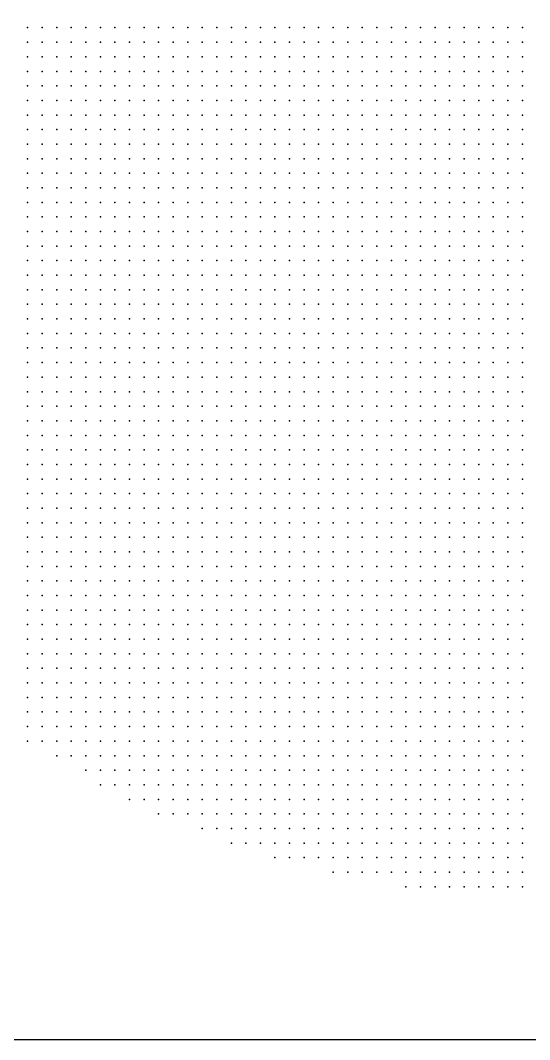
# Model space of a CAD drawing. Header units: millimetres. Extents: x 2848 to 6961, y 1568 to 7914.
# Drawn here: x 4383.3 to 4418.3, y 1580.3 to 1650.3 of the extents above; entities that cross this region are included whole.
import ezdxf

# ---------------------------------------------------------------- set-up
doc = ezdxf.new("R2010")
doc.units = ezdxf.units.MM
doc.header["$PDSIZE"] = -2

msp = doc.modelspace()

# ---------------------------------------------------------------- linework, layer by layer
msp.add_lwpolyline([(4348.282, 1580.289), (4488.282, 1580.289), (4488.282, 1720.289), (4348.282, 1720.289)], close=True)
at = {"color": 142, "true_color": 0x1a84d0}
for p in [(4383.782, 1649.789), (4384.782, 1649.789), (4385.782, 1649.789), (4386.782, 1649.789), (4387.782, 1649.789), (4388.782, 1649.789), (4404.782, 1649.789), (4405.782, 1649.789), (4406.782, 1649.789), (4407.782, 1649.789), (4408.782, 1649.789), (4409.782, 1649.789), (4410.782, 1649.789), (4383.782, 1648.789), (4384.782, 1648.789), (4385.782, 1648.789), (4386.782, 1648.789), (4387.782, 1648.789), (4388.782, 1648.789), (4404.782, 1648.789), (4405.782, 1648.789), (4406.782, 1648.789), (4407.782, 1648.789), (4408.782, 1648.789), (4409.782, 1648.789), (4410.782, 1648.789), (4383.782, 1647.789), (4384.782, 1647.789), (4385.782, 1647.789), (4386.782, 1647.789), (4387.782, 1647.789), (4388.782, 1647.789), (4404.782, 1647.789), (4405.782, 1647.789), (4406.782, 1647.789), (4407.782, 1647.789), (4408.782, 1647.789), (4409.782, 1647.789), (4410.782, 1647.789), (4383.782, 1646.789), (4384.782, 1646.789), (4385.782, 1646.789), (4386.782, 1646.789), (4387.782, 1646.789), (4388.782, 1646.789), (4404.782, 1646.789), (4405.782, 1646.789), (4406.782, 1646.789), (4407.782, 1646.789), (4408.782, 1646.789), (4409.782, 1646.789), (4410.782, 1646.789), (4383.782, 1645.789), (4384.782, 1645.789), (4385.782, 1645.789), (4386.782, 1645.789), (4387.782, 1645.789), (4388.782, 1645.789), (4404.782, 1645.789), (4405.782, 1645.789), (4406.782, 1645.789), (4407.782, 1645.789), (4408.782, 1645.789), (4409.782, 1645.789), (4410.782, 1645.789), (4383.782, 1644.789), (4384.782, 1644.789), (4385.782, 1644.789), (4386.782, 1644.789), (4387.782, 1644.789), (4388.782, 1644.789), (4404.782, 1644.789), (4405.782, 1644.789), (4406.782, 1644.789), (4407.782, 1644.789), (4408.782, 1644.789), (4409.782, 1644.789), (4410.782, 1644.789), (4383.782, 1643.789), (4384.782, 1643.789), (4385.782, 1643.789), (4386.782, 1643.789), (4387.782, 1643.789), (4388.782, 1643.789), (4404.782, 1643.789), (4405.782, 1643.789), (4406.782, 1643.789), (4407.782, 1643.789), (4408.782, 1643.789), (4409.782, 1643.789), (4410.782, 1643.789), (4383.782, 1642.789), (4384.782, 1642.789), (4385.782, 1642.789), (4386.782, 1642.789), (4387.782, 1642.789), (4388.782, 1642.789), (4404.782, 1642.789), (4405.782, 1642.789), (4406.782, 1642.789), (4407.782, 1642.789), (4408.782, 1642.789), (4409.782, 1642.789), (4410.782, 1642.789), (4383.782, 1641.789), (4384.782, 1641.789), (4385.782, 1641.789), (4386.782, 1641.789), (4387.782, 1641.789), (4388.782, 1641.789), (4404.782, 1641.789), (4405.782, 1641.789), (4406.782, 1641.789), (4407.782, 1641.789), (4408.782, 1641.789), (4409.782, 1641.789), (4410.782, 1641.789), (4383.782, 1640.789), (4384.782, 1640.789), (4385.782, 1640.789), (4386.782, 1640.789), (4387.782, 1640.789), (4388.782, 1640.789), (4404.782, 1640.789), (4405.782, 1640.789), (4406.782, 1640.789), (4407.782, 1640.789), (4408.782, 1640.789), (4409.782, 1640.789), (4410.782, 1640.789), (4383.782, 1639.789), (4384.782, 1639.789), (4385.782, 1639.789), (4386.782, 1639.789), (4387.782, 1639.789), (4388.782, 1639.789), (4404.782, 1639.789), (4405.782, 1639.789), (4406.782, 1639.789), (4407.782, 1639.789), (4408.782, 1639.789), (4409.782, 1639.789), (4410.782, 1639.789), (4383.782, 1638.789), (4384.782, 1638.789), (4385.782, 1638.789), (4386.782, 1638.789), (4387.782, 1638.789), (4388.782, 1638.789), (4404.782, 1638.789), (4405.782, 1638.789), (4406.782, 1638.789), (4407.782, 1638.789), (4408.782, 1638.789), (4409.782, 1638.789), (4410.782, 1638.789), (4383.782, 1637.789), (4384.782, 1637.789), (4385.782, 1637.789), (4386.782, 1637.789), (4387.782, 1637.789), (4388.782, 1637.789), (4404.782, 1637.789), (4405.782, 1637.789), (4406.782, 1637.789), (4407.782, 1637.789), (4408.782, 1637.789), (4409.782, 1637.789), (4410.782, 1637.789), (4383.782, 1636.789), (4384.782, 1636.789), (4385.782, 1636.789), (4386.782, 1636.789), (4387.782, 1636.789), (4388.782, 1636.789), (4404.782, 1636.789), (4405.782, 1636.789), (4406.782, 1636.789), (4407.782, 1636.789), (4408.782, 1636.789), (4409.782, 1636.789), (4410.782, 1636.789), (4383.782, 1635.789), (4384.782, 1635.789), (4385.782, 1635.789), (4386.782, 1635.789), (4387.782, 1635.789), (4388.782, 1635.789), (4404.782, 1635.789), (4405.782, 1635.789), (4406.782, 1635.789), (4407.782, 1635.789), (4408.782, 1635.789), (4409.782, 1635.789), (4410.782, 1635.789), (4383.782, 1634.789), (4384.782, 1634.789), (4385.782, 1634.789), (4386.782, 1634.789), (4387.782, 1634.789), (4388.782, 1634.789), (4404.782, 1634.789), (4405.782, 1634.789), (4406.782, 1634.789), (4407.782, 1634.789), (4408.782, 1634.789), (4409.782, 1634.789), (4410.782, 1634.789), (4383.782, 1633.789), (4384.782, 1633.789), (4385.782, 1633.789), (4386.782, 1633.789), (4387.782, 1633.789), (4388.782, 1633.789), (4404.782, 1633.789), (4405.782, 1633.789), (4406.782, 1633.789), (4407.782, 1633.789), (4408.782, 1633.789), (4409.782, 1633.789), (4410.782, 1633.789), (4383.782, 1632.789), (4384.782, 1632.789), (4385.782, 1632.789), (4386.782, 1632.789), (4387.782, 1632.789), (4388.782, 1632.789), (4404.782, 1632.789), (4405.782, 1632.789), (4406.782, 1632.789), (4407.782, 1632.789), (4408.782, 1632.789), (4409.782, 1632.789), (4410.782, 1632.789), (4383.782, 1631.789), (4384.782, 1631.789), (4385.782, 1631.789), (4386.782, 1631.789), (4387.782, 1631.789), (4388.782, 1631.789), (4404.782, 1631.789), (4405.782, 1631.789), (4406.782, 1631.789), (4407.782, 1631.789), (4408.782, 1631.789), (4409.782, 1631.789), (4410.782, 1631.789), (4383.782, 1630.789), (4384.782, 1630.789), (4385.782, 1630.789), (4386.782, 1630.789), (4387.782, 1630.789), (4388.782, 1630.789), (4404.782, 1630.789), (4405.782, 1630.789), (4406.782, 1630.789), (4407.782, 1630.789), (4408.782, 1630.789), (4409.782, 1630.789), (4410.782, 1630.789), (4383.782, 1629.789), (4384.782, 1629.789), (4385.782, 1629.789), (4386.782, 1629.789), (4387.782, 1629.789), (4388.782, 1629.789), (4404.782, 1629.789), (4405.782, 1629.789), (4406.782, 1629.789), (4407.782, 1629.789), (4408.782, 1629.789), (4409.782, 1629.789), (4410.782, 1629.789), (4383.782, 1628.789), (4384.782, 1628.789), (4385.782, 1628.789), (4386.782, 1628.789), (4387.782, 1628.789), (4388.782, 1628.789), (4404.782, 1628.789), (4405.782, 1628.789), (4406.782, 1628.789), (4407.782, 1628.789), (4408.782, 1628.789), (4409.782, 1628.789), (4410.782, 1628.789), (4383.782, 1627.789), (4384.782, 1627.789), (4385.782, 1627.789), (4386.782, 1627.789), (4387.782, 1627.789), (4388.782, 1627.789), (4389.782, 1627.789), (4390.782, 1627.789), (4391.782, 1627.789), (4392.782, 1627.789), (4393.782, 1627.789), (4394.782, 1627.789), (4395.782, 1627.789), (4396.782, 1627.789), (4397.782, 1627.789), (4398.782, 1627.789), (4399.782, 1627.789), (4400.782, 1627.789), (4401.782, 1627.789), (4402.782, 1627.789), (4403.782, 1627.789), (4404.782, 1627.789), (4405.782, 1627.789), (4406.782, 1627.789), (4407.782, 1627.789), (4408.782, 1627.789), (4409.782, 1627.789), (4410.782, 1627.789), (4411.782, 1627.789), (4412.782, 1627.789), (4413.782, 1627.789), (4414.782, 1627.789), (4415.782, 1627.789), (4416.782, 1627.789), (4417.782, 1627.789), (4383.782, 1626.789), (4384.782, 1626.789), (4385.782, 1626.789), (4386.782, 1626.789), (4387.782, 1626.789), (4388.782, 1626.789), (4389.782, 1626.789), (4390.782, 1626.789), (4391.782, 1626.789), (4392.782, 1626.789), (4393.782, 1626.789), (4394.782, 1626.789), (4395.782, 1626.789), (4396.782, 1626.789), (4397.782, 1626.789), (4398.782, 1626.789), (4399.782, 1626.789), (4400.782, 1626.789), (4401.782, 1626.789), (4402.782, 1626.789), (4403.782, 1626.789), (4404.782, 1626.789), (4405.782, 1626.789), (4406.782, 1626.789), (4407.782, 1626.789), (4408.782, 1626.789), (4409.782, 1626.789), (4410.782, 1626.789), (4411.782, 1626.789), (4412.782, 1626.789), (4413.782, 1626.789), (4414.782, 1626.789), (4415.782, 1626.789), (4416.782, 1626.789), (4417.782, 1626.789), (4383.782, 1625.789), (4384.782, 1625.789), (4385.782, 1625.789), (4386.782, 1625.789), (4387.782, 1625.789), (4388.782, 1625.789), (4389.782, 1625.789), (4390.782, 1625.789), (4391.782, 1625.789), (4392.782, 1625.789), (4393.782, 1625.789), (4394.782, 1625.789), (4395.782, 1625.789), (4396.782, 1625.789), (4397.782, 1625.789), (4398.782, 1625.789), (4399.782, 1625.789), (4400.782, 1625.789), (4401.782, 1625.789), (4402.782, 1625.789), (4403.782, 1625.789), (4404.782, 1625.789), (4405.782, 1625.789), (4406.782, 1625.789), (4407.782, 1625.789), (4408.782, 1625.789), (4409.782, 1625.789), (4410.782, 1625.789), (4411.782, 1625.789), (4412.782, 1625.789), (4413.782, 1625.789), (4414.782, 1625.789), (4415.782, 1625.789), (4416.782, 1625.789), (4417.782, 1625.789), (4383.782, 1624.789), (4384.782, 1624.789), (4385.782, 1624.789), (4386.782, 1624.789), (4387.782, 1624.789), (4388.782, 1624.789), (4389.782, 1624.789), (4390.782, 1624.789), (4391.782, 1624.789), (4392.782, 1624.789), (4393.782, 1624.789), (4394.782, 1624.789), (4395.782, 1624.789), (4396.782, 1624.789), (4397.782, 1624.789), (4398.782, 1624.789), (4399.782, 1624.789), (4400.782, 1624.789), (4401.782, 1624.789), (4402.782, 1624.789), (4403.782, 1624.789), (4404.782, 1624.789), (4405.782, 1624.789), (4406.782, 1624.789), (4407.782, 1624.789), (4408.782, 1624.789), (4409.782, 1624.789), (4410.782, 1624.789), (4411.782, 1624.789), (4412.782, 1624.789), (4413.782, 1624.789), (4414.782, 1624.789), (4415.782, 1624.789), (4416.782, 1624.789), (4417.782, 1624.789), (4383.782, 1623.789), (4384.782, 1623.789), (4385.782, 1623.789), (4386.782, 1623.789), (4387.782, 1623.789), (4388.782, 1623.789), (4389.782, 1623.789), (4390.782, 1623.789), (4391.782, 1623.789), (4392.782, 1623.789), (4393.782, 1623.789), (4394.782, 1623.789), (4395.782, 1623.789), (4396.782, 1623.789), (4397.782, 1623.789), (4398.782, 1623.789), (4399.782, 1623.789), (4400.782, 1623.789), (4401.782, 1623.789), (4402.782, 1623.789), (4403.782, 1623.789), (4404.782, 1623.789), (4405.782, 1623.789), (4406.782, 1623.789), (4407.782, 1623.789), (4408.782, 1623.789), (4409.782, 1623.789), (4410.782, 1623.789), (4411.782, 1623.789), (4412.782, 1623.789), (4413.782, 1623.789), (4414.782, 1623.789), (4415.782, 1623.789), (4416.782, 1623.789), (4417.782, 1623.789), (4383.782, 1622.789), (4384.782, 1622.789), (4385.782, 1622.789), (4386.782, 1622.789), (4387.782, 1622.789), (4388.782, 1622.789), (4389.782, 1622.789), (4390.782, 1622.789), (4391.782, 1622.789), (4392.782, 1622.789), (4393.782, 1622.789), (4394.782, 1622.789), (4395.782, 1622.789), (4396.782, 1622.789), (4397.782, 1622.789), (4398.782, 1622.789), (4399.782, 1622.789), (4400.782, 1622.789), (4401.782, 1622.789), (4402.782, 1622.789), (4403.782, 1622.789), (4404.782, 1622.789), (4405.782, 1622.789), (4406.782, 1622.789), (4407.782, 1622.789), (4408.782, 1622.789), (4409.782, 1622.789), (4410.782, 1622.789), (4411.782, 1622.789), (4412.782, 1622.789), (4413.782, 1622.789), (4414.782, 1622.789), (4415.782, 1622.789), (4416.782, 1622.789), (4417.782, 1622.789), (4383.782, 1621.789), (4384.782, 1621.789), (4385.782, 1621.789), (4386.782, 1621.789), (4387.782, 1621.789), (4388.782, 1621.789), (4389.782, 1621.789), (4390.782, 1621.789), (4391.782, 1621.789), (4392.782, 1621.789), (4393.782, 1621.789), (4394.782, 1621.789), (4395.782, 1621.789), (4396.782, 1621.789), (4397.782, 1621.789), (4398.782, 1621.789), (4399.782, 1621.789), (4400.782, 1621.789), (4401.782, 1621.789), (4402.782, 1621.789), (4403.782, 1621.789), (4404.782, 1621.789), (4405.782, 1621.789), (4406.782, 1621.789), (4407.782, 1621.789), (4408.782, 1621.789), (4409.782, 1621.789), (4410.782, 1621.789), (4411.782, 1621.789), (4412.782, 1621.789), (4413.782, 1621.789), (4414.782, 1621.789), (4415.782, 1621.789), (4416.782, 1621.789), (4417.782, 1621.789), (4383.782, 1620.789), (4384.782, 1620.789), (4385.782, 1620.789), (4386.782, 1620.789), (4387.782, 1620.789), (4388.782, 1620.789), (4389.782, 1620.789), (4390.782, 1620.789), (4391.782, 1620.789), (4392.782, 1620.789), (4393.782, 1620.789), (4394.782, 1620.789), (4395.782, 1620.789), (4396.782, 1620.789), (4397.782, 1620.789), (4398.782, 1620.789), (4399.782, 1620.789), (4400.782, 1620.789), (4401.782, 1620.789), (4402.782, 1620.789), (4403.782, 1620.789), (4404.782, 1620.789), (4405.782, 1620.789), (4406.782, 1620.789), (4407.782, 1620.789), (4408.782, 1620.789), (4409.782, 1620.789), (4410.782, 1620.789), (4411.782, 1620.789), (4412.782, 1620.789), (4413.782, 1620.789), (4414.782, 1620.789), (4415.782, 1620.789), (4416.782, 1620.789), (4417.782, 1620.789), (4383.782, 1619.789), (4384.782, 1619.789), (4385.782, 1619.789), (4386.782, 1619.789), (4387.782, 1619.789), (4388.782, 1619.789), (4389.782, 1619.789), (4390.782, 1619.789), (4391.782, 1619.789), (4392.782, 1619.789), (4393.782, 1619.789), (4394.782, 1619.789), (4395.782, 1619.789), (4396.782, 1619.789), (4397.782, 1619.789), (4398.782, 1619.789), (4399.782, 1619.789), (4400.782, 1619.789), (4401.782, 1619.789), (4402.782, 1619.789), (4403.782, 1619.789), (4404.782, 1619.789), (4405.782, 1619.789), (4406.782, 1619.789), (4407.782, 1619.789), (4408.782, 1619.789), (4409.782, 1619.789), (4410.782, 1619.789), (4411.782, 1619.789), (4412.782, 1619.789), (4413.782, 1619.789), (4414.782, 1619.789), (4415.782, 1619.789), (4416.782, 1619.789), (4417.782, 1619.789), (4383.782, 1618.789), (4384.782, 1618.789), (4385.782, 1618.789), (4386.782, 1618.789), (4387.782, 1618.789), (4388.782, 1618.789), (4389.782, 1618.789), (4390.782, 1618.789), (4391.782, 1618.789), (4392.782, 1618.789), (4393.782, 1618.789), (4394.782, 1618.789), (4395.782, 1618.789), (4396.782, 1618.789), (4397.782, 1618.789), (4398.782, 1618.789), (4399.782, 1618.789), (4400.782, 1618.789), (4401.782, 1618.789), (4402.782, 1618.789), (4403.782, 1618.789), (4404.782, 1618.789), (4405.782, 1618.789), (4406.782, 1618.789), (4407.782, 1618.789), (4408.782, 1618.789), (4409.782, 1618.789), (4410.782, 1618.789), (4411.782, 1618.789), (4412.782, 1618.789), (4413.782, 1618.789), (4414.782, 1618.789), (4415.782, 1618.789), (4416.782, 1618.789), (4417.782, 1618.789), (4383.782, 1617.789), (4384.782, 1617.789), (4385.782, 1617.789), (4386.782, 1617.789), (4387.782, 1617.789), (4388.782, 1617.789), (4389.782, 1617.789), (4390.782, 1617.789), (4391.782, 1617.789), (4392.782, 1617.789), (4393.782, 1617.789), (4394.782, 1617.789), (4395.782, 1617.789), (4396.782, 1617.789), (4397.782, 1617.789), (4398.782, 1617.789), (4399.782, 1617.789), (4400.782, 1617.789), (4401.782, 1617.789), (4402.782, 1617.789), (4403.782, 1617.789), (4404.782, 1617.789), (4405.782, 1617.789), (4406.782, 1617.789), (4407.782, 1617.789), (4408.782, 1617.789), (4409.782, 1617.789), (4410.782, 1617.789), (4411.782, 1617.789), (4412.782, 1617.789), (4413.782, 1617.789), (4414.782, 1617.789), (4415.782, 1617.789), (4416.782, 1617.789), (4417.782, 1617.789), (4383.782, 1616.789), (4384.782, 1616.789), (4385.782, 1616.789), (4386.782, 1616.789), (4387.782, 1616.789), (4388.782, 1616.789), (4389.782, 1616.789), (4390.782, 1616.789), (4391.782, 1616.789), (4392.782, 1616.789), (4393.782, 1616.789), (4394.782, 1616.789), (4395.782, 1616.789), (4396.782, 1616.789), (4397.782, 1616.789), (4398.782, 1616.789), (4399.782, 1616.789), (4400.782, 1616.789), (4401.782, 1616.789), (4402.782, 1616.789), (4403.782, 1616.789), (4404.782, 1616.789), (4405.782, 1616.789), (4406.782, 1616.789), (4407.782, 1616.789), (4408.782, 1616.789), (4409.782, 1616.789), (4410.782, 1616.789), (4411.782, 1616.789), (4412.782, 1616.789), (4413.782, 1616.789), (4414.782, 1616.789), (4415.782, 1616.789), (4416.782, 1616.789), (4417.782, 1616.789), (4383.782, 1615.789), (4384.782, 1615.789), (4385.782, 1615.789), (4386.782, 1615.789), (4387.782, 1615.789), (4388.782, 1615.789), (4389.782, 1615.789), (4390.782, 1615.789), (4391.782, 1615.789), (4392.782, 1615.789), (4393.782, 1615.789), (4394.782, 1615.789), (4395.782, 1615.789), (4396.782, 1615.789), (4397.782, 1615.789), (4398.782, 1615.789), (4399.782, 1615.789), (4400.782, 1615.789), (4401.782, 1615.789), (4402.782, 1615.789), (4403.782, 1615.789), (4404.782, 1615.789), (4405.782, 1615.789), (4406.782, 1615.789), (4407.782, 1615.789), (4408.782, 1615.789), (4409.782, 1615.789), (4410.782, 1615.789), (4411.782, 1615.789), (4412.782, 1615.789), (4413.782, 1615.789), (4414.782, 1615.789), (4415.782, 1615.789), (4416.782, 1615.789), (4417.782, 1615.789), (4383.782, 1614.789), (4384.782, 1614.789), (4385.782, 1614.789), (4386.782, 1614.789), (4387.782, 1614.789), (4388.782, 1614.789), (4389.782, 1614.789), (4390.782, 1614.789), (4391.782, 1614.789), (4392.782, 1614.789), (4393.782, 1614.789), (4394.782, 1614.789), (4395.782, 1614.789), (4396.782, 1614.789), (4397.782, 1614.789), (4398.782, 1614.789), (4399.782, 1614.789), (4400.782, 1614.789), (4401.782, 1614.789), (4402.782, 1614.789), (4403.782, 1614.789), (4404.782, 1614.789), (4405.782, 1614.789), (4406.782, 1614.789), (4407.782, 1614.789), (4408.782, 1614.789), (4409.782, 1614.789), (4410.782, 1614.789), (4411.782, 1614.789), (4412.782, 1614.789), (4413.782, 1614.789), (4414.782, 1614.789), (4415.782, 1614.789), (4416.782, 1614.789), (4417.782, 1614.789), (4383.782, 1613.789), (4384.782, 1613.789), (4385.782, 1613.789), (4386.782, 1613.789), (4387.782, 1613.789), (4388.782, 1613.789), (4389.782, 1613.789), (4390.782, 1613.789), (4391.782, 1613.789), (4392.782, 1613.789), (4393.782, 1613.789), (4394.782, 1613.789), (4395.782, 1613.789), (4396.782, 1613.789), (4397.782, 1613.789), (4398.782, 1613.789), (4399.782, 1613.789), (4400.782, 1613.789), (4401.782, 1613.789), (4402.782, 1613.789), (4403.782, 1613.789), (4404.782, 1613.789), (4405.782, 1613.789), (4406.782, 1613.789), (4407.782, 1613.789), (4408.782, 1613.789), (4409.782, 1613.789), (4410.782, 1613.789), (4411.782, 1613.789), (4412.782, 1613.789), (4413.782, 1613.789), (4414.782, 1613.789), (4415.782, 1613.789), (4416.782, 1613.789), (4417.782, 1613.789), (4383.782, 1612.789), (4384.782, 1612.789), (4385.782, 1612.789), (4386.782, 1612.789), (4387.782, 1612.789), (4388.782, 1612.789), (4389.782, 1612.789), (4390.782, 1612.789), (4391.782, 1612.789), (4392.782, 1612.789), (4393.782, 1612.789), (4394.782, 1612.789), (4395.782, 1612.789), (4396.782, 1612.789), (4397.782, 1612.789), (4398.782, 1612.789), (4399.782, 1612.789), (4400.782, 1612.789), (4401.782, 1612.789), (4402.782, 1612.789), (4403.782, 1612.789), (4404.782, 1612.789), (4405.782, 1612.789), (4406.782, 1612.789), (4407.782, 1612.789), (4408.782, 1612.789), (4409.782, 1612.789), (4410.782, 1612.789), (4411.782, 1612.789), (4412.782, 1612.789), (4413.782, 1612.789), (4414.782, 1612.789), (4415.782, 1612.789), (4416.782, 1612.789), (4417.782, 1612.789), (4383.782, 1611.789), (4384.782, 1611.789), (4385.782, 1611.789), (4386.782, 1611.789), (4387.782, 1611.789), (4388.782, 1611.789), (4389.782, 1611.789), (4390.782, 1611.789), (4391.782, 1611.789), (4392.782, 1611.789), (4393.782, 1611.789), (4394.782, 1611.789), (4395.782, 1611.789), (4396.782, 1611.789), (4397.782, 1611.789), (4398.782, 1611.789), (4399.782, 1611.789), (4400.782, 1611.789), (4401.782, 1611.789), (4402.782, 1611.789), (4403.782, 1611.789), (4404.782, 1611.789), (4405.782, 1611.789), (4406.782, 1611.789), (4407.782, 1611.789), (4408.782, 1611.789), (4409.782, 1611.789), (4410.782, 1611.789), (4411.782, 1611.789), (4412.782, 1611.789), (4413.782, 1611.789), (4414.782, 1611.789), (4415.782, 1611.789), (4416.782, 1611.789), (4417.782, 1611.789), (4383.782, 1610.789), (4384.782, 1610.789), (4385.782, 1610.789), (4386.782, 1610.789), (4387.782, 1610.789), (4388.782, 1610.789), (4389.782, 1610.789), (4390.782, 1610.789), (4391.782, 1610.789), (4392.782, 1610.789), (4393.782, 1610.789), (4394.782, 1610.789), (4395.782, 1610.789), (4396.782, 1610.789), (4397.782, 1610.789), (4398.782, 1610.789), (4399.782, 1610.789), (4400.782, 1610.789), (4401.782, 1610.789), (4402.782, 1610.789), (4403.782, 1610.789), (4404.782, 1610.789), (4405.782, 1610.789), (4406.782, 1610.789), (4407.782, 1610.789), (4408.782, 1610.789), (4409.782, 1610.789), (4410.782, 1610.789), (4411.782, 1610.789), (4412.782, 1610.789), (4413.782, 1610.789), (4414.782, 1610.789), (4415.782, 1610.789), (4416.782, 1610.789), (4417.782, 1610.789), (4383.782, 1609.789), (4384.782, 1609.789), (4385.782, 1609.789), (4386.782, 1609.789), (4387.782, 1609.789), (4388.782, 1609.789), (4389.782, 1609.789), (4390.782, 1609.789), (4391.782, 1609.789), (4392.782, 1609.789), (4393.782, 1609.789), (4394.782, 1609.789), (4395.782, 1609.789), (4396.782, 1609.789), (4397.782, 1609.789), (4398.782, 1609.789), (4399.782, 1609.789), (4400.782, 1609.789), (4401.782, 1609.789), (4402.782, 1609.789), (4403.782, 1609.789), (4404.782, 1609.789), (4405.782, 1609.789), (4406.782, 1609.789), (4407.782, 1609.789), (4408.782, 1609.789), (4409.782, 1609.789), (4410.782, 1609.789), (4411.782, 1609.789), (4412.782, 1609.789), (4413.782, 1609.789), (4414.782, 1609.789), (4415.782, 1609.789), (4416.782, 1609.789), (4417.782, 1609.789), (4383.782, 1608.789), (4384.782, 1608.789), (4385.782, 1608.789), (4386.782, 1608.789), (4387.782, 1608.789), (4388.782, 1608.789), (4389.782, 1608.789), (4390.782, 1608.789), (4391.782, 1608.789), (4392.782, 1608.789), (4393.782, 1608.789), (4394.782, 1608.789), (4395.782, 1608.789), (4396.782, 1608.789), (4397.782, 1608.789), (4398.782, 1608.789), (4399.782, 1608.789), (4400.782, 1608.789), (4401.782, 1608.789), (4402.782, 1608.789), (4403.782, 1608.789), (4404.782, 1608.789), (4405.782, 1608.789), (4406.782, 1608.789), (4407.782, 1608.789), (4408.782, 1608.789), (4409.782, 1608.789), (4410.782, 1608.789), (4411.782, 1608.789), (4412.782, 1608.789), (4413.782, 1608.789), (4414.782, 1608.789), (4415.782, 1608.789), (4416.782, 1608.789), (4417.782, 1608.789), (4383.782, 1607.789), (4384.782, 1607.789), (4385.782, 1607.789), (4386.782, 1607.789), (4387.782, 1607.789), (4388.782, 1607.789), (4389.782, 1607.789), (4390.782, 1607.789), (4391.782, 1607.789), (4392.782, 1607.789), (4393.782, 1607.789), (4394.782, 1607.789), (4395.782, 1607.789), (4396.782, 1607.789), (4397.782, 1607.789), (4398.782, 1607.789), (4399.782, 1607.789), (4400.782, 1607.789), (4401.782, 1607.789), (4402.782, 1607.789), (4403.782, 1607.789), (4404.782, 1607.789), (4405.782, 1607.789), (4406.782, 1607.789), (4407.782, 1607.789), (4408.782, 1607.789), (4409.782, 1607.789), (4410.782, 1607.789), (4411.782, 1607.789), (4412.782, 1607.789), (4413.782, 1607.789), (4414.782, 1607.789), (4415.782, 1607.789), (4416.782, 1607.789), (4417.782, 1607.789), (4383.782, 1606.789), (4384.782, 1606.789), (4385.782, 1606.789), (4386.782, 1606.789), (4387.782, 1606.789), (4388.782, 1606.789), (4389.782, 1606.789), (4390.782, 1606.789), (4391.782, 1606.789), (4392.782, 1606.789), (4393.782, 1606.789), (4394.782, 1606.789), (4395.782, 1606.789), (4396.782, 1606.789), (4397.782, 1606.789), (4398.782, 1606.789), (4399.782, 1606.789), (4400.782, 1606.789), (4401.782, 1606.789), (4402.782, 1606.789), (4403.782, 1606.789), (4404.782, 1606.789), (4405.782, 1606.789), (4406.782, 1606.789), (4407.782, 1606.789), (4408.782, 1606.789), (4409.782, 1606.789), (4410.782, 1606.789), (4411.782, 1606.789), (4412.782, 1606.789), (4413.782, 1606.789), (4414.782, 1606.789), (4415.782, 1606.789), (4416.782, 1606.789), (4417.782, 1606.789), (4383.782, 1605.789), (4384.782, 1605.789), (4385.782, 1605.789), (4386.782, 1605.789), (4387.782, 1605.789), (4388.782, 1605.789), (4389.782, 1605.789), (4390.782, 1605.789), (4391.782, 1605.789), (4392.782, 1605.789), (4393.782, 1605.789), (4394.782, 1605.789), (4395.782, 1605.789), (4396.782, 1605.789), (4397.782, 1605.789), (4398.782, 1605.789), (4399.782, 1605.789), (4400.782, 1605.789), (4401.782, 1605.789), (4402.782, 1605.789), (4403.782, 1605.789), (4404.782, 1605.789), (4405.782, 1605.789), (4406.782, 1605.789), (4407.782, 1605.789), (4408.782, 1605.789), (4409.782, 1605.789), (4410.782, 1605.789), (4411.782, 1605.789), (4412.782, 1605.789), (4413.782, 1605.789), (4414.782, 1605.789), (4415.782, 1605.789), (4416.782, 1605.789), (4417.782, 1605.789), (4383.782, 1604.789), (4384.782, 1604.789), (4385.782, 1604.789), (4386.782, 1604.789), (4387.782, 1604.789), (4388.782, 1604.789), (4389.782, 1604.789), (4390.782, 1604.789), (4391.782, 1604.789), (4392.782, 1604.789), (4393.782, 1604.789), (4394.782, 1604.789), (4395.782, 1604.789), (4396.782, 1604.789), (4397.782, 1604.789), (4398.782, 1604.789), (4399.782, 1604.789), (4400.782, 1604.789), (4401.782, 1604.789), (4402.782, 1604.789), (4403.782, 1604.789), (4404.782, 1604.789), (4405.782, 1604.789), (4406.782, 1604.789), (4407.782, 1604.789), (4408.782, 1604.789), (4409.782, 1604.789), (4410.782, 1604.789), (4411.782, 1604.789), (4412.782, 1604.789), (4413.782, 1604.789), (4414.782, 1604.789), (4415.782, 1604.789), (4416.782, 1604.789), (4417.782, 1604.789), (4383.782, 1603.789), (4384.782, 1603.789), (4385.782, 1603.789), (4386.782, 1603.789), (4387.782, 1603.789), (4388.782, 1603.789), (4389.782, 1603.789), (4390.782, 1603.789), (4391.782, 1603.789), (4392.782, 1603.789), (4393.782, 1603.789), (4394.782, 1603.789), (4395.782, 1603.789), (4396.782, 1603.789), (4397.782, 1603.789), (4398.782, 1603.789), (4399.782, 1603.789), (4400.782, 1603.789), (4401.782, 1603.789), (4402.782, 1603.789), (4403.782, 1603.789), (4404.782, 1603.789), (4405.782, 1603.789), (4406.782, 1603.789), (4407.782, 1603.789), (4408.782, 1603.789), (4409.782, 1603.789), (4410.782, 1603.789), (4411.782, 1603.789), (4412.782, 1603.789), (4413.782, 1603.789), (4414.782, 1603.789), (4415.782, 1603.789), (4416.782, 1603.789), (4417.782, 1603.789), (4383.782, 1602.789), (4384.782, 1602.789), (4385.782, 1602.789), (4386.782, 1602.789), (4387.782, 1602.789), (4388.782, 1602.789), (4389.782, 1602.789), (4390.782, 1602.789), (4391.782, 1602.789), (4392.782, 1602.789), (4393.782, 1602.789), (4394.782, 1602.789), (4395.782, 1602.789), (4396.782, 1602.789), (4397.782, 1602.789), (4398.782, 1602.789), (4399.782, 1602.789), (4400.782, 1602.789), (4401.782, 1602.789), (4402.782, 1602.789), (4403.782, 1602.789), (4404.782, 1602.789), (4405.782, 1602.789), (4406.782, 1602.789), (4407.782, 1602.789), (4408.782, 1602.789), (4409.782, 1602.789), (4410.782, 1602.789), (4411.782, 1602.789), (4412.782, 1602.789), (4413.782, 1602.789), (4414.782, 1602.789), (4415.782, 1602.789), (4416.782, 1602.789), (4417.782, 1602.789), (4383.782, 1601.789), (4384.782, 1601.789), (4385.782, 1601.789), (4386.782, 1601.789), (4387.782, 1601.789), (4388.782, 1601.789), (4389.782, 1601.789), (4390.782, 1601.789), (4391.782, 1601.789), (4392.782, 1601.789), (4393.782, 1601.789), (4394.782, 1601.789), (4395.782, 1601.789), (4396.782, 1601.789), (4397.782, 1601.789), (4398.782, 1601.789), (4399.782, 1601.789), (4400.782, 1601.789), (4401.782, 1601.789), (4402.782, 1601.789), (4403.782, 1601.789), (4404.782, 1601.789), (4405.782, 1601.789), (4406.782, 1601.789), (4407.782, 1601.789), (4408.782, 1601.789), (4409.782, 1601.789), (4410.782, 1601.789), (4411.782, 1601.789), (4412.782, 1601.789), (4413.782, 1601.789), (4414.782, 1601.789), (4415.782, 1601.789), (4416.782, 1601.789), (4417.782, 1601.789), (4383.782, 1600.789), (4384.782, 1600.789), (4385.782, 1600.789), (4386.782, 1600.789), (4387.782, 1600.789), (4388.782, 1600.789), (4389.782, 1600.789), (4390.782, 1600.789), (4391.782, 1600.789), (4392.782, 1600.789), (4393.782, 1600.789), (4394.782, 1600.789), (4395.782, 1600.789), (4396.782, 1600.789), (4397.782, 1600.789), (4398.782, 1600.789), (4399.782, 1600.789), (4400.782, 1600.789), (4401.782, 1600.789), (4402.782, 1600.789), (4403.782, 1600.789), (4404.782, 1600.789), (4405.782, 1600.789), (4406.782, 1600.789), (4407.782, 1600.789), (4408.782, 1600.789), (4409.782, 1600.789), (4410.782, 1600.789), (4411.782, 1600.789), (4412.782, 1600.789), (4413.782, 1600.789), (4414.782, 1600.789), (4415.782, 1600.789), (4416.782, 1600.789), (4417.782, 1600.789), (4385.782, 1599.789), (4386.782, 1599.789), (4387.782, 1599.789), (4388.782, 1599.789), (4389.782, 1599.789), (4390.782, 1599.789), (4391.782, 1599.789), (4392.782, 1599.789), (4393.782, 1599.789), (4394.782, 1599.789), (4395.782, 1599.789), (4396.782, 1599.789), (4397.782, 1599.789), (4398.782, 1599.789), (4399.782, 1599.789), (4400.782, 1599.789), (4401.782, 1599.789), (4402.782, 1599.789), (4403.782, 1599.789), (4404.782, 1599.789), (4405.782, 1599.789), (4406.782, 1599.789), (4407.782, 1599.789), (4408.782, 1599.789), (4409.782, 1599.789), (4410.782, 1599.789), (4411.782, 1599.789), (4412.782, 1599.789), (4413.782, 1599.789), (4414.782, 1599.789), (4415.782, 1599.789), (4416.782, 1599.789), (4417.782, 1599.789), (4387.782, 1598.789), (4388.782, 1598.789), (4389.782, 1598.789), (4390.782, 1598.789), (4391.782, 1598.789), (4392.782, 1598.789), (4393.782, 1598.789), (4394.782, 1598.789), (4395.782, 1598.789), (4396.782, 1598.789), (4397.782, 1598.789), (4398.782, 1598.789), (4399.782, 1598.789), (4400.782, 1598.789), (4401.782, 1598.789), (4402.782, 1598.789), (4403.782, 1598.789), (4404.782, 1598.789), (4405.782, 1598.789), (4406.782, 1598.789), (4407.782, 1598.789), (4408.782, 1598.789), (4409.782, 1598.789), (4410.782, 1598.789), (4411.782, 1598.789), (4412.782, 1598.789), (4413.782, 1598.789), (4414.782, 1598.789), (4415.782, 1598.789), (4416.782, 1598.789), (4417.782, 1598.789), (4388.782, 1597.789), (4389.782, 1597.789), (4390.782, 1597.789), (4391.782, 1597.789), (4392.782, 1597.789), (4393.782, 1597.789), (4394.782, 1597.789), (4395.782, 1597.789), (4396.782, 1597.789), (4397.782, 1597.789), (4398.782, 1597.789), (4399.782, 1597.789), (4400.782, 1597.789), (4401.782, 1597.789), (4402.782, 1597.789), (4403.782, 1597.789), (4404.782, 1597.789), (4405.782, 1597.789), (4406.782, 1597.789), (4407.782, 1597.789), (4408.782, 1597.789), (4409.782, 1597.789), (4410.782, 1597.789), (4411.782, 1597.789), (4412.782, 1597.789), (4413.782, 1597.789), (4414.782, 1597.789), (4415.782, 1597.789), (4416.782, 1597.789), (4417.782, 1597.789), (4390.782, 1596.789), (4391.782, 1596.789), (4392.782, 1596.789), (4393.782, 1596.789), (4394.782, 1596.789), (4395.782, 1596.789), (4396.782, 1596.789), (4397.782, 1596.789), (4398.782, 1596.789), (4399.782, 1596.789), (4400.782, 1596.789), (4401.782, 1596.789), (4402.782, 1596.789), (4403.782, 1596.789), (4404.782, 1596.789), (4405.782, 1596.789), (4406.782, 1596.789), (4407.782, 1596.789), (4408.782, 1596.789), (4409.782, 1596.789), (4410.782, 1596.789), (4411.782, 1596.789), (4412.782, 1596.789), (4413.782, 1596.789), (4414.782, 1596.789), (4415.782, 1596.789), (4416.782, 1596.789), (4417.782, 1596.789), (4392.782, 1595.789), (4393.782, 1595.789), (4394.782, 1595.789), (4395.782, 1595.789), (4396.782, 1595.789), (4397.782, 1595.789), (4398.782, 1595.789), (4399.782, 1595.789), (4400.782, 1595.789), (4401.782, 1595.789), (4402.782, 1595.789), (4403.782, 1595.789), (4404.782, 1595.789), (4405.782, 1595.789), (4406.782, 1595.789), (4407.782, 1595.789), (4408.782, 1595.789), (4409.782, 1595.789), (4410.782, 1595.789), (4411.782, 1595.789), (4412.782, 1595.789), (4413.782, 1595.789), (4414.782, 1595.789), (4415.782, 1595.789), (4416.782, 1595.789), (4417.782, 1595.789), (4395.782, 1594.789), (4396.782, 1594.789), (4397.782, 1594.789), (4398.782, 1594.789), (4399.782, 1594.789), (4400.782, 1594.789), (4401.782, 1594.789), (4402.782, 1594.789), (4403.782, 1594.789), (4404.782, 1594.789), (4405.782, 1594.789), (4406.782, 1594.789), (4407.782, 1594.789), (4408.782, 1594.789), (4409.782, 1594.789), (4410.782, 1594.789), (4411.782, 1594.789), (4412.782, 1594.789), (4413.782, 1594.789), (4414.782, 1594.789), (4415.782, 1594.789), (4416.782, 1594.789), (4417.782, 1594.789), (4397.782, 1593.789), (4398.782, 1593.789), (4399.782, 1593.789), (4400.782, 1593.789), (4401.782, 1593.789), (4402.782, 1593.789), (4403.782, 1593.789), (4404.782, 1593.789), (4405.782, 1593.789), (4406.782, 1593.789), (4407.782, 1593.789), (4408.782, 1593.789), (4409.782, 1593.789), (4410.782, 1593.789), (4411.782, 1593.789), (4412.782, 1593.789), (4413.782, 1593.789), (4414.782, 1593.789), (4415.782, 1593.789), (4416.782, 1593.789), (4417.782, 1593.789), (4400.782, 1592.789), (4401.782, 1592.789), (4402.782, 1592.789), (4403.782, 1592.789), (4404.782, 1592.789), (4405.782, 1592.789), (4406.782, 1592.789), (4407.782, 1592.789), (4408.782, 1592.789), (4409.782, 1592.789), (4410.782, 1592.789), (4411.782, 1592.789), (4412.782, 1592.789), (4413.782, 1592.789), (4414.782, 1592.789), (4415.782, 1592.789), (4416.782, 1592.789), (4417.782, 1592.789), (4404.782, 1591.789), (4405.782, 1591.789), (4406.782, 1591.789), (4407.782, 1591.789), (4408.782, 1591.789), (4409.782, 1591.789), (4410.782, 1591.789), (4411.782, 1591.789), (4412.782, 1591.789), (4413.782, 1591.789), (4414.782, 1591.789), (4415.782, 1591.789), (4416.782, 1591.789), (4417.782, 1591.789), (4409.782, 1590.789), (4410.782, 1590.789), (4411.782, 1590.789), (4412.782, 1590.789), (4413.782, 1590.789), (4414.782, 1590.789), (4415.782, 1590.789), (4416.782, 1590.789), (4417.782, 1590.789)]:
    msp.add_point(p, dxfattribs=at)
at = {"color": 7, "true_color": 0xf2f0fd}
msp.add_point((4389.782, 1649.789), dxfattribs=at)
at = {"color": 7, "true_color": 0xfcfcfc}
for p in [(4390.782, 1649.789), (4393.782, 1649.789), (4390.782, 1648.789), (4393.782, 1648.789), (4390.782, 1647.789), (4393.782, 1647.789), (4390.782, 1646.789), (4393.782, 1646.789), (4390.782, 1645.789), (4393.782, 1645.789), (4417.782, 1645.789), (4390.782, 1644.789), (4393.782, 1644.789), (4390.782, 1643.789), (4393.782, 1643.789), (4390.782, 1642.789), (4393.782, 1642.789), (4390.782, 1641.789), (4393.782, 1641.789), (4390.782, 1640.789), (4393.782, 1640.789), (4390.782, 1639.789), (4393.782, 1639.789), (4390.782, 1638.789), (4393.782, 1638.789)]:
    msp.add_point(p, dxfattribs=at)
at = {"color": 7, "true_color": 0xfbfbfb}
for p in [(4391.782, 1649.789), (4391.782, 1648.789), (4391.782, 1647.789), (4391.782, 1646.789), (4391.782, 1645.789), (4391.782, 1644.789), (4391.782, 1643.789), (4391.782, 1642.789), (4391.782, 1641.789), (4391.782, 1640.789), (4391.782, 1639.789), (4391.782, 1638.789), (4391.782, 1637.789), (4393.782, 1637.789), (4391.782, 1636.789), (4393.782, 1636.789), (4391.782, 1635.789), (4393.782, 1635.789), (4391.782, 1634.789), (4393.782, 1634.789), (4391.782, 1633.789), (4393.782, 1633.789), (4391.782, 1632.789), (4393.782, 1632.789), (4391.782, 1631.789), (4393.782, 1631.789), (4391.782, 1630.789), (4393.782, 1630.789)]:
    msp.add_point(p, dxfattribs=at)
at = {"color": 7, "true_color": 0xfafafa}
for p in [(4392.782, 1649.789), (4392.782, 1648.789), (4392.782, 1647.789), (4392.782, 1646.789), (4392.782, 1645.789), (4392.782, 1644.789), (4392.782, 1643.789), (4392.782, 1642.789), (4392.782, 1641.789), (4392.782, 1640.789), (4392.782, 1639.789), (4392.782, 1638.789), (4392.782, 1637.789), (4392.782, 1636.789), (4392.782, 1635.789), (4392.782, 1634.789), (4392.782, 1633.789), (4392.782, 1632.789), (4392.782, 1631.789), (4392.782, 1630.789)]:
    msp.add_point(p, dxfattribs=at)
at = {"color": 7, "true_color": 0xfefefe}
for p in [(4394.782, 1649.789), (4397.782, 1649.789), (4394.782, 1648.789), (4397.782, 1648.789), (4394.782, 1647.789), (4397.782, 1647.789), (4394.782, 1646.789), (4397.782, 1646.789), (4394.782, 1645.789), (4397.782, 1645.789), (4394.782, 1644.789), (4397.782, 1644.789), (4394.782, 1643.789), (4397.782, 1643.789), (4394.782, 1642.789), (4397.782, 1642.789), (4394.782, 1641.789), (4397.782, 1641.789), (4417.782, 1641.789), (4394.782, 1640.789), (4397.782, 1640.789), (4417.782, 1640.789), (4394.782, 1639.789), (4397.782, 1639.789), (4394.782, 1638.789), (4397.782, 1638.789)]:
    msp.add_point(p, dxfattribs=at)
at = {"color": 7, "true_color": 0xffffff}
for p in [(4395.782, 1649.789), (4396.782, 1649.789), (4395.782, 1648.789), (4396.782, 1648.789), (4395.782, 1647.789), (4396.782, 1647.789), (4395.782, 1646.789), (4396.782, 1646.789), (4395.782, 1645.789), (4396.782, 1645.789), (4395.782, 1644.789), (4396.782, 1644.789), (4395.782, 1643.789), (4396.782, 1643.789), (4395.782, 1642.789), (4396.782, 1642.789), (4395.782, 1641.789), (4396.782, 1641.789), (4395.782, 1640.789), (4396.782, 1640.789), (4395.782, 1639.789), (4396.782, 1639.789), (4417.782, 1639.789), (4395.782, 1638.789), (4396.782, 1638.789), (4417.782, 1638.789), (4395.782, 1637.789), (4396.782, 1637.789), (4397.782, 1637.789), (4417.782, 1637.789), (4395.782, 1636.789), (4396.782, 1636.789), (4397.782, 1636.789), (4417.782, 1636.789), (4395.782, 1635.789), (4396.782, 1635.789), (4397.782, 1635.789), (4417.782, 1635.789), (4395.782, 1634.789), (4396.782, 1634.789), (4397.782, 1634.789), (4417.782, 1634.789), (4395.782, 1633.789), (4396.782, 1633.789), (4397.782, 1633.789), (4417.782, 1633.789), (4395.782, 1632.789), (4396.782, 1632.789), (4397.782, 1632.789), (4417.782, 1632.789), (4395.782, 1631.789), (4396.782, 1631.789), (4397.782, 1631.789), (4417.782, 1631.789), (4395.782, 1630.789), (4396.782, 1630.789), (4397.782, 1630.789), (4417.782, 1630.789)]:
    msp.add_point(p, dxfattribs=at)
at = {"color": 7, "true_color": 0xfffffa}
for p in [(4398.782, 1649.789), (4398.782, 1648.789), (4398.782, 1647.789), (4398.782, 1646.789)]:
    msp.add_point(p, dxfattribs=at)
at = {"color": 7, "true_color": 0xfbffff}
for p in [(4399.782, 1649.789), (4399.782, 1648.789), (4400.782, 1648.789), (4402.782, 1648.789), (4399.782, 1647.789), (4399.782, 1646.789), (4399.782, 1645.789), (4399.782, 1644.789), (4399.782, 1643.789), (4399.782, 1642.789), (4399.782, 1641.789), (4399.782, 1640.789), (4399.782, 1639.789), (4399.782, 1638.789)]:
    msp.add_point(p, dxfattribs=at)
at = {"color": 7, "true_color": 0xfafeff}
for p in [(4400.782, 1649.789), (4402.782, 1649.789)]:
    msp.add_point(p, dxfattribs=at)
at = {"color": 7, "true_color": 0xfffffb}
for p in [(4401.782, 1649.789), (4401.782, 1648.789), (4401.782, 1647.789), (4401.782, 1646.789)]:
    msp.add_point(p, dxfattribs=at)
at = {"color": 254, "true_color": 0xbae2fc}
msp.add_point((4403.782, 1649.789), dxfattribs=at)
at = {"color": 151, "true_color": 0x95c0e2}
msp.add_point((4411.782, 1649.789), dxfattribs=at)
at = {"color": 9, "true_color": 0xa0c4dc}
msp.add_point((4412.782, 1649.789), dxfattribs=at)
at = {"color": 151, "true_color": 0x8fcef7}
msp.add_point((4413.782, 1649.789), dxfattribs=at)
at = {"color": 141, "true_color": 0xacd9fa}
for p in [(4414.782, 1649.789), (4415.782, 1649.789)]:
    msp.add_point(p, dxfattribs=at)
at = {"color": 141, "true_color": 0xaddafb}
for p in [(4416.782, 1649.789), (4417.782, 1649.789)]:
    msp.add_point(p, dxfattribs=at)
at = {"color": 7, "true_color": 0xf1effc}
for p in [(4389.782, 1648.789), (4389.782, 1647.789), (4389.782, 1646.789)]:
    msp.add_point(p, dxfattribs=at)
at = {"color": 254, "true_color": 0xbbe3fd}
for p in [(4403.782, 1648.789), (4403.782, 1647.789)]:
    msp.add_point(p, dxfattribs=at)
at = {"color": 7, "true_color": 0xf2f5fc}
msp.add_point((4411.782, 1648.789), dxfattribs=at)
at = {"color": 7, "true_color": 0xfffdf4}
msp.add_point((4412.782, 1648.789), dxfattribs=at)
at = {"color": 7, "true_color": 0xf1ffff}
msp.add_point((4413.782, 1648.789), dxfattribs=at)
at = {"color": 7, "true_color": 0xf8ffed}
msp.add_point((4414.782, 1648.789), dxfattribs=at)
at = {"color": 7, "true_color": 0xf9ffee}
for p in [(4415.782, 1648.789), (4416.782, 1648.789)]:
    msp.add_point(p, dxfattribs=at)
at = {"color": 7, "true_color": 0xfaffef}
msp.add_point((4417.782, 1648.789), dxfattribs=at)
at = {"color": 7, "true_color": 0xfcffff}
for p in [(4400.782, 1647.789), (4402.782, 1647.789), (4400.782, 1646.789), (4402.782, 1646.789)]:
    msp.add_point(p, dxfattribs=at)
at = {"color": 7, "true_color": 0xf3f3f1}
msp.add_point((4411.782, 1647.789), dxfattribs=at)
at = {"color": 7, "true_color": 0xfff6e2}
for p in [(4412.782, 1647.789), (4413.782, 1629.789)]:
    msp.add_point(p, dxfattribs=at)
at = {"color": 7, "true_color": 0xe3f7f5}
msp.add_point((4413.782, 1647.789), dxfattribs=at)
at = {"color": 7, "true_color": 0xfaf6f5}
for p in [(4414.782, 1647.789), (4415.782, 1647.789)]:
    msp.add_point(p, dxfattribs=at)
at = {"color": 7, "true_color": 0xfbf7f6}
msp.add_point((4416.782, 1647.789), dxfattribs=at)
at = {"color": 7, "true_color": 0xfcf8f7}
msp.add_point((4417.782, 1647.789), dxfattribs=at)
at = {"color": 254, "true_color": 0xbce4fe}
msp.add_point((4403.782, 1646.789), dxfattribs=at)
at = {"color": 7, "true_color": 0xedfbfb}
msp.add_point((4411.782, 1646.789), dxfattribs=at)
at = {"color": 7, "true_color": 0xf6fdeb}
msp.add_point((4412.782, 1646.789), dxfattribs=at)
at = {"color": 7, "true_color": 0xdcffff}
msp.add_point((4413.782, 1646.789), dxfattribs=at)
at = {"color": 7, "true_color": 0xf3fbfe}
for p in [(4414.782, 1646.789), (4415.782, 1646.789)]:
    msp.add_point(p, dxfattribs=at)
at = {"color": 7, "true_color": 0xf4fcff}
msp.add_point((4416.782, 1646.789), dxfattribs=at)
at = {"color": 7, "true_color": 0xf5fdff}
msp.add_point((4417.782, 1646.789), dxfattribs=at)
at = {"color": 7, "true_color": 0xeff1fd}
for p in [(4389.782, 1645.789), (4389.782, 1644.789)]:
    msp.add_point(p, dxfattribs=at)
at = {"color": 7, "true_color": 0xfffdff}
for p in [(4398.782, 1645.789), (4398.782, 1644.789), (4398.782, 1643.789), (4393.782, 1628.789)]:
    msp.add_point(p, dxfattribs=at)
at = {"color": 7, "true_color": 0xfafff1}
for p in [(4400.782, 1645.789), (4400.782, 1644.789), (4400.782, 1643.789), (4400.782, 1642.789), (4400.782, 1641.789), (4400.782, 1640.789), (4400.782, 1639.789), (4400.782, 1638.789)]:
    msp.add_point(p, dxfattribs=at)
at = {"color": 7, "true_color": 0xfffcff}
for p in [(4401.782, 1645.789), (4401.782, 1644.789), (4401.782, 1643.789)]:
    msp.add_point(p, dxfattribs=at)
at = {"color": 7, "true_color": 0xfcfff4}
for p in [(4402.782, 1645.789), (4402.782, 1644.789)]:
    msp.add_point(p, dxfattribs=at)
at = {"color": 254, "true_color": 0xc1e8ed}
msp.add_point((4403.782, 1645.789), dxfattribs=at)
at = {"color": 7, "true_color": 0xfef9f5}
msp.add_point((4411.782, 1645.789), dxfattribs=at)
at = {"color": 7, "true_color": 0xf7fdfb}
for p in [(4412.782, 1645.789), (4412.782, 1644.789), (4412.782, 1643.789)]:
    msp.add_point(p, dxfattribs=at)
at = {"color": 7, "true_color": 0xf9fcf3}
for p in [(4413.782, 1645.789), (4413.782, 1644.789), (4413.782, 1643.789), (4413.782, 1642.789), (4413.782, 1641.789), (4413.782, 1640.789), (4413.782, 1639.789), (4413.782, 1638.789)]:
    msp.add_point(p, dxfattribs=at)
at = {"color": 7, "true_color": 0xf7fbfa}
for p in [(4414.782, 1645.789), (4414.782, 1644.789), (4414.782, 1643.789)]:
    msp.add_point(p, dxfattribs=at)
at = {"color": 7, "true_color": 0xf9fbfa}
msp.add_point((4415.782, 1645.789), dxfattribs=at)
at = {"color": 7, "true_color": 0xfafcfb}
for p in [(4416.782, 1645.789), (4415.782, 1644.789), (4415.782, 1643.789), (4415.782, 1642.789)]:
    msp.add_point(p, dxfattribs=at)
at = {"color": 254, "true_color": 0xc0e7ec}
for p in [(4403.782, 1644.789), (4403.782, 1643.789)]:
    msp.add_point(p, dxfattribs=at)
at = {"color": 7, "true_color": 0xfffaf6}
for p in [(4411.782, 1644.789), (4411.782, 1643.789)]:
    msp.add_point(p, dxfattribs=at)
at = {"color": 7, "true_color": 0xfbfdfc}
for p in [(4416.782, 1644.789), (4416.782, 1643.789), (4416.782, 1642.789), (4415.782, 1641.789), (4415.782, 1640.789)]:
    msp.add_point(p, dxfattribs=at)
at = {"color": 7, "true_color": 0xfdfdfd}
for p in [(4417.782, 1644.789), (4417.782, 1643.789), (4417.782, 1642.789), (4390.782, 1637.789), (4394.782, 1637.789), (4390.782, 1636.789), (4394.782, 1636.789), (4390.782, 1635.789), (4394.782, 1635.789), (4390.782, 1634.789), (4394.782, 1634.789), (4390.782, 1633.789), (4394.782, 1633.789), (4390.782, 1632.789), (4394.782, 1632.789), (4390.782, 1631.789), (4394.782, 1631.789), (4390.782, 1630.789), (4394.782, 1630.789)]:
    msp.add_point(p, dxfattribs=at)
at = {"color": 7, "true_color": 0xeef0fc}
for p in [(4389.782, 1643.789), (4389.782, 1642.789)]:
    msp.add_point(p, dxfattribs=at)
at = {"color": 7, "true_color": 0xfbfef3}
for p in [(4402.782, 1643.789), (4402.782, 1642.789)]:
    msp.add_point(p, dxfattribs=at)
at = {"color": 7, "true_color": 0xfffeff}
for p in [(4398.782, 1642.789), (4398.782, 1641.789), (4398.782, 1640.789), (4398.782, 1639.789), (4398.782, 1638.789), (4394.782, 1628.789), (4395.782, 1628.789), (4396.782, 1628.789), (4397.782, 1628.789)]:
    msp.add_point(p, dxfattribs=at)
at = {"color": 7, "true_color": 0xfffbff}
for p in [(4401.782, 1642.789), (4401.782, 1641.789), (4401.782, 1640.789), (4401.782, 1639.789), (4398.782, 1637.789), (4398.782, 1636.789), (4398.782, 1635.789), (4398.782, 1634.789), (4398.782, 1633.789), (4398.782, 1632.789), (4398.782, 1631.789), (4398.782, 1630.789)]:
    msp.add_point(p, dxfattribs=at)
at = {"color": 254, "true_color": 0xbfe6eb}
msp.add_point((4403.782, 1642.789), dxfattribs=at)
at = {"color": 7, "true_color": 0xfffbf7}
for p in [(4411.782, 1642.789), (4411.782, 1641.789)]:
    msp.add_point(p, dxfattribs=at)
at = {"color": 7, "true_color": 0xf8fefc}
msp.add_point((4412.782, 1642.789), dxfattribs=at)
at = {"color": 7, "true_color": 0xf8fcfb}
for p in [(4414.782, 1642.789), (4414.782, 1641.789)]:
    msp.add_point(p, dxfattribs=at)
at = {"color": 7, "true_color": 0xedeffb}
for p in [(4389.782, 1641.789), (4389.782, 1640.789), (4389.782, 1639.789)]:
    msp.add_point(p, dxfattribs=at)
at = {"color": 7, "true_color": 0xfafdf2}
for p in [(4402.782, 1641.789), (4402.782, 1640.789)]:
    msp.add_point(p, dxfattribs=at)
at = {"color": 254, "true_color": 0xbee5ea}
msp.add_point((4403.782, 1641.789), dxfattribs=at)
at = {"color": 7, "true_color": 0xf9fffd}
for p in [(4412.782, 1641.789), (4412.782, 1640.789), (4412.782, 1637.789), (4412.782, 1636.789), (4412.782, 1635.789), (4412.782, 1634.789), (4412.782, 1633.789), (4412.782, 1632.789), (4412.782, 1631.789), (4412.782, 1630.789)]:
    msp.add_point(p, dxfattribs=at)
at = {"color": 7, "true_color": 0xfcfefd}
for p in [(4416.782, 1641.789), (4416.782, 1640.789), (4415.782, 1639.789), (4415.782, 1638.789), (4415.782, 1637.789), (4415.782, 1636.789), (4415.782, 1635.789), (4415.782, 1634.789), (4415.782, 1633.789), (4415.782, 1632.789), (4415.782, 1631.789), (4415.782, 1630.789)]:
    msp.add_point(p, dxfattribs=at)
at = {"color": 254, "true_color": 0xbde4e9}
for p in [(4403.782, 1640.789), (4403.782, 1639.789)]:
    msp.add_point(p, dxfattribs=at)
at = {"color": 7, "true_color": 0xfffcf8}
for p in [(4411.782, 1640.789), (4411.782, 1639.789), (4411.782, 1637.789), (4411.782, 1636.789), (4411.782, 1635.789), (4411.782, 1634.789), (4411.782, 1633.789), (4411.782, 1632.789), (4411.782, 1631.789), (4411.782, 1630.789)]:
    msp.add_point(p, dxfattribs=at)
at = {"color": 7, "true_color": 0xf9fdfc}
for p in [(4414.782, 1640.789), (4414.782, 1639.789), (4414.782, 1638.789), (4414.782, 1637.789), (4414.782, 1636.789), (4414.782, 1635.789), (4414.782, 1634.789), (4414.782, 1633.789), (4414.782, 1632.789), (4414.782, 1631.789), (4414.782, 1630.789)]:
    msp.add_point(p, dxfattribs=at)
at = {"color": 7, "true_color": 0xf9fcf1}
for p in [(4402.782, 1639.789), (4402.782, 1638.789)]:
    msp.add_point(p, dxfattribs=at)
at = {"color": 7, "true_color": 0xfafffe}
for p in [(4412.782, 1639.789), (4412.782, 1638.789)]:
    msp.add_point(p, dxfattribs=at)
at = {"color": 7, "true_color": 0xfdfffe}
for p in [(4416.782, 1639.789), (4416.782, 1638.789), (4416.782, 1637.789), (4416.782, 1636.789), (4416.782, 1635.789), (4416.782, 1634.789), (4416.782, 1633.789), (4416.782, 1632.789), (4416.782, 1631.789), (4416.782, 1630.789)]:
    msp.add_point(p, dxfattribs=at)
at = {"color": 7, "true_color": 0xeceefa}
msp.add_point((4389.782, 1638.789), dxfattribs=at)
at = {"color": 7, "true_color": 0xfefaff}
msp.add_point((4401.782, 1638.789), dxfattribs=at)
at = {"color": 254, "true_color": 0xbce3e8}
msp.add_point((4403.782, 1638.789), dxfattribs=at)
at = {"color": 7, "true_color": 0xfffdf9}
msp.add_point((4411.782, 1638.789), dxfattribs=at)
at = {"color": 7, "true_color": 0xeceefd}
for p in [(4389.782, 1637.789), (4389.782, 1636.789)]:
    msp.add_point(p, dxfattribs=at)
at = {"color": 7, "true_color": 0xfeffff}
for p in [(4399.782, 1637.789), (4399.782, 1636.789), (4399.782, 1635.789), (4399.782, 1634.789), (4399.782, 1633.789), (4399.782, 1632.789), (4399.782, 1631.789), (4399.782, 1630.789), (4397.782, 1629.789), (4417.782, 1629.789)]:
    msp.add_point(p, dxfattribs=at)
at = {"color": 7, "true_color": 0xfcfff1}
for p in [(4400.782, 1637.789), (4400.782, 1636.789), (4400.782, 1635.789), (4400.782, 1634.789), (4400.782, 1633.789), (4400.782, 1632.789), (4400.782, 1631.789), (4400.782, 1630.789)]:
    msp.add_point(p, dxfattribs=at)
at = {"color": 7, "true_color": 0xfff7ff}
for p in [(4401.782, 1637.789), (4401.782, 1636.789), (4401.782, 1635.789), (4401.782, 1634.789), (4401.782, 1633.789), (4401.782, 1632.789), (4401.782, 1631.789), (4401.782, 1630.789)]:
    msp.add_point(p, dxfattribs=at)
at = {"color": 7, "true_color": 0xfffff6}
for p in [(4402.782, 1637.789), (4402.782, 1636.789), (4402.782, 1635.789), (4402.782, 1634.789), (4402.782, 1633.789), (4402.782, 1632.789), (4402.782, 1631.789), (4402.782, 1630.789)]:
    msp.add_point(p, dxfattribs=at)
at = {"color": 254, "true_color": 0xc2e5eb}
for p in [(4403.782, 1637.789), (4403.782, 1636.789), (4403.782, 1635.789), (4403.782, 1634.789), (4403.782, 1633.789), (4403.782, 1632.789), (4403.782, 1631.789), (4403.782, 1630.789)]:
    msp.add_point(p, dxfattribs=at)
at = {"color": 7, "true_color": 0xfafdf4}
for p in [(4413.782, 1637.789), (4413.782, 1636.789), (4413.782, 1635.789), (4413.782, 1634.789), (4413.782, 1633.789), (4413.782, 1632.789), (4413.782, 1631.789), (4413.782, 1630.789)]:
    msp.add_point(p, dxfattribs=at)
at = {"color": 7, "true_color": 0xeeedfd}
for p in [(4389.782, 1635.789), (4389.782, 1634.789)]:
    msp.add_point(p, dxfattribs=at)
at = {"color": 7, "true_color": 0xefecfd}
msp.add_point((4389.782, 1633.789), dxfattribs=at)
at = {"color": 7, "true_color": 0xf0ecfd}
for p in [(4389.782, 1632.789), (4389.782, 1631.789), (4389.782, 1630.789)]:
    msp.add_point(p, dxfattribs=at)
at = {"color": 7, "true_color": 0xdff0ff}
msp.add_point((4389.782, 1629.789), dxfattribs=at)
at = {"color": 7, "true_color": 0xf8f9fd}
msp.add_point((4390.782, 1629.789), dxfattribs=at)
at = {"color": 7, "true_color": 0xf7f8fc}
for p in [(4391.782, 1629.789), (4394.782, 1629.789)]:
    msp.add_point(p, dxfattribs=at)
at = {"color": 7, "true_color": 0xf6f7fb}
for p in [(4392.782, 1629.789), (4393.782, 1629.789)]:
    msp.add_point(p, dxfattribs=at)
at = {"color": 7, "true_color": 0xfafbff}
msp.add_point((4395.782, 1629.789), dxfattribs=at)
at = {"color": 7, "true_color": 0xfdfeff}
for p in [(4396.782, 1629.789), (4416.782, 1629.789)]:
    msp.add_point(p, dxfattribs=at)
at = {"color": 7, "true_color": 0xfcf0f2}
msp.add_point((4398.782, 1629.789), dxfattribs=at)
at = {"color": 7, "true_color": 0xfff8fd}
msp.add_point((4399.782, 1629.789), dxfattribs=at)
at = {"color": 7, "true_color": 0xffebef}
msp.add_point((4400.782, 1629.789), dxfattribs=at)
at = {"color": 7, "true_color": 0xfff3f4}
msp.add_point((4401.782, 1629.789), dxfattribs=at)
at = {"color": 7, "true_color": 0xf7ffff}
msp.add_point((4402.782, 1629.789), dxfattribs=at)
at = {"color": 141, "true_color": 0xa5dbfd}
msp.add_point((4403.782, 1629.789), dxfattribs=at)
at = {"color": 7, "true_color": 0xe0ffff}
msp.add_point((4411.782, 1629.789), dxfattribs=at)
at = {"color": 7, "true_color": 0xfffdfe}
msp.add_point((4412.782, 1629.789), dxfattribs=at)
at = {"color": 7, "true_color": 0xfbfcff}
msp.add_point((4414.782, 1629.789), dxfattribs=at)
at = {"color": 7, "true_color": 0xfcfdff}
msp.add_point((4415.782, 1629.789), dxfattribs=at)
at = {"color": 254, "true_color": 0xc3e8ff}
msp.add_point((4389.782, 1628.789), dxfattribs=at)
at = {"color": 7, "true_color": 0xfdfbfe}
for p in [(4390.782, 1628.789), (4391.782, 1628.789)]:
    msp.add_point(p, dxfattribs=at)
at = {"color": 7, "true_color": 0xfefcff}
for p in [(4392.782, 1628.789), (4417.782, 1628.789)]:
    msp.add_point(p, dxfattribs=at)
at = {"color": 7, "true_color": 0xdbffff}
msp.add_point((4398.782, 1628.789), dxfattribs=at)
at = {"color": 7, "true_color": 0xe6ffff}
for p in [(4399.782, 1628.789), (4400.782, 1628.789)]:
    msp.add_point(p, dxfattribs=at)
at = {"color": 7, "true_color": 0xe4ffff}
msp.add_point((4401.782, 1628.789), dxfattribs=at)
at = {"color": 7, "true_color": 0xddffff}
msp.add_point((4402.782, 1628.789), dxfattribs=at)
at = {"color": 141, "true_color": 0x8bd2f0}
msp.add_point((4403.782, 1628.789), dxfattribs=at)
at = {"color": 131, "true_color": 0xadf0ff}
msp.add_point((4411.782, 1628.789), dxfattribs=at)
at = {"color": 7, "true_color": 0xd5fdf2}
msp.add_point((4412.782, 1628.789), dxfattribs=at)
at = {"color": 7, "true_color": 0xf2ffec}
msp.add_point((4413.782, 1628.789), dxfattribs=at)
at = {"color": 7, "true_color": 0xf8f6f9}
msp.add_point((4414.782, 1628.789), dxfattribs=at)
at = {"color": 7, "true_color": 0xf9f7fa}
msp.add_point((4415.782, 1628.789), dxfattribs=at)
at = {"color": 7, "true_color": 0xfbf9fc}
msp.add_point((4416.782, 1628.789), dxfattribs=at)

doc.saveas('drawing.dxf')
